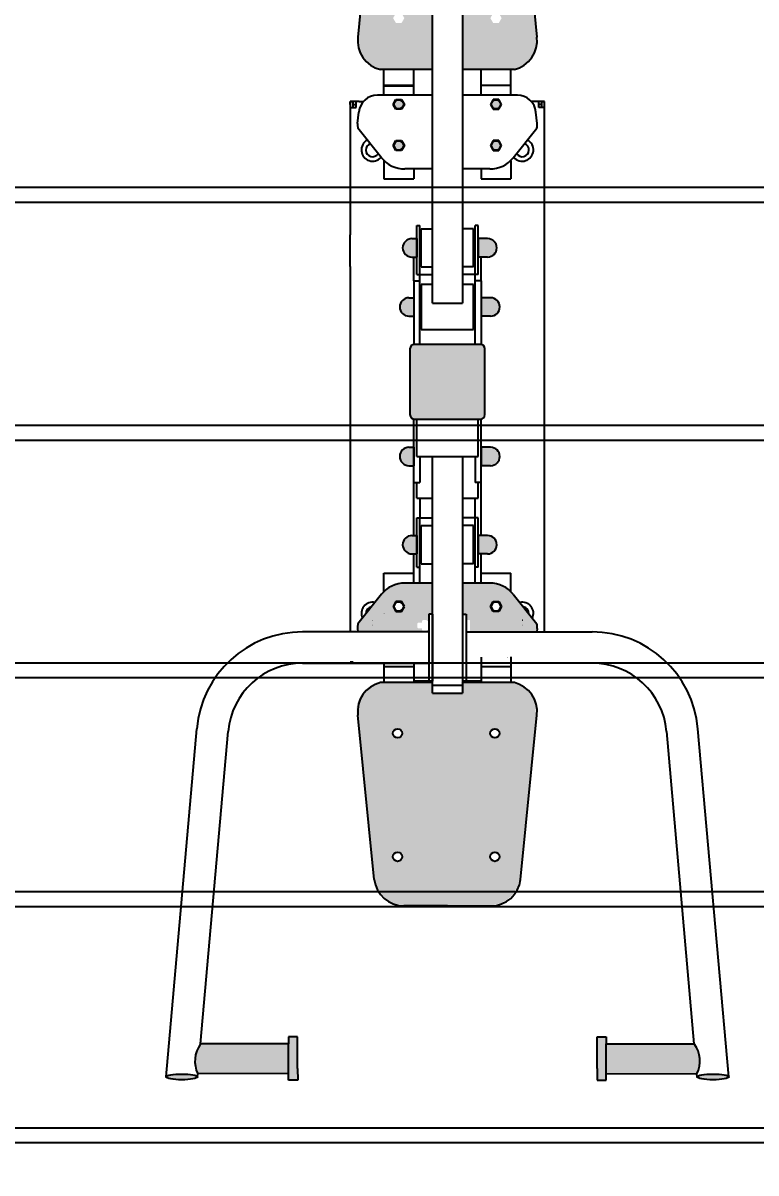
# Model space of a CAD drawing. Header units: millimetres. Extents: x -5849 to 4248, y -2516 to 1499.
# Drawn here: x 1578 to 2558, y -941 to 598 of the extents above; entities that cross this region are included whole.
import ezdxf

# ---------------------------------------------------------------- set-up
doc = ezdxf.new("R2010")
doc.units = ezdxf.units.MM
for name, color, linetype in [('DIKOM_ОБЪЕКТ', 7, 'Continuous'), ('DIKOM_РАЗМЕР_ЗОНА', 7, 'Continuous'), ('DIKOM_РАЗМЕР_ОБЪЕКТА', 7, 'Continuous')]:
    doc.layers.add(name, color=color, linetype=linetype)
doc.styles.add('style1', font='arial.ttf', dxfattribs={"width": 0.8})
doc.dimstyles.new('1-50', dxfattribs={"dimtxt": 300, "dimasz": 200, "dimexe": 100, "dimexo": 0, "dimgap": 100, "dimtad": 1, "dimdec": 0, "dimtxsty": 'style1', "dimcen": 0, "dimclrd": 7, "dimclre": 7, "dimadec": 1, "dimazin": 2, "dimtfac": 1, "dimtdec": 0, "dimtmove": 0, "dimatfit": 3, "dimfxl": 0, "dimlwd": 25, "dimlwe": 18, "dimarcsym": 0})

# ---------------------------------------------------------------- blocks, each defined once
blk = doc.blocks.new('*D0')
at = {"layer": 'Defpoints', "color": 0, "transparency": 16777216}
for p in [(3046.6, 999.5), (-4798.3, -900.5), (3046.6, -900.5)]:
    blk.add_point(p, dxfattribs=at)
at = {"layer": 'DIKOM_РАЗМЕР_ОБЪЕКТА', "color": 7, "lineweight": 18, "transparency": 16777216}
for p, q in [((3046.6, 999.5), (-4898.3, 999.5)), ((3046.6, -900.5), (-4898.3, -900.5))]:
    blk.add_line(p, q, dxfattribs=at)
at = {"layer": 'DIKOM_РАЗМЕР_ОБЪЕКТА', "color": 7, "lineweight": 25, "transparency": 16777216}
blk.add_line((-4798.3, 799.5), (-4798.3, -700.5), dxfattribs=at)
at = {"layer": 'DIKOM_РАЗМЕР_ОБЪЕКТА', "color": 7, "transparency": 16777216}
for points in [[(-4831.6, 799.5), (-4765, 799.5), (-4798.3, 999.5)], [(-4831.6, -700.5), (-4765, -700.5), (-4798.3, -900.5)]]:
    blk.add_solid(points, dxfattribs=at)
at = {"layer": 'DIKOM_РАЗМЕР_ОБЪЕКТА', "color": 0, "transparency": 16777216, "insert": (-5051.5, 49.5), "char_height": 300, "attachment_point": 5, "rotation": 90, "style": 'style1'}
blk.add_mtext('1900', dxfattribs=at)
blk = doc.blocks.new('*D1')
at = {"layer": 'Defpoints', "color": 0, "transparency": 16777216}
for p in [(-3995, 51.5), (3748.5, -900.5), (3748.5, -1880.7)]:
    blk.add_point(p, dxfattribs=at)
at = {"layer": 'DIKOM_РАЗМЕР_ОБЪЕКТА', "color": 7, "lineweight": 18, "transparency": 16777216}
for p, q in [((-3995, 51.5), (-3995, -1980.7)), ((3748.5, -900.5), (3748.5, -1980.7))]:
    blk.add_line(p, q, dxfattribs=at)
at = {"layer": 'DIKOM_РАЗМЕР_ОБЪЕКТА', "color": 7, "lineweight": 25, "transparency": 16777216}
blk.add_line((-3795, -1880.7), (3548.5, -1880.7), dxfattribs=at)
at = {"layer": 'DIKOM_РАЗМЕР_ОБЪЕКТА', "color": 7, "transparency": 16777216}
for points in [[(-3795, -1847.4), (-3795, -1914), (-3995, -1880.7)], [(3548.5, -1847.4), (3548.5, -1914), (3748.5, -1880.7)]]:
    blk.add_solid(points, dxfattribs=at)
at = {"layer": 'DIKOM_РАЗМЕР_ОБЪЕКТА', "color": 0, "transparency": 16777216, "insert": (-123.3, -1627.5), "char_height": 300, "attachment_point": 5, "style": 'style1'}
blk.add_mtext('7750', dxfattribs=at)
blk = doc.blocks.new('*D2')
at = {"layer": 'Defpoints', "color": 0, "transparency": 16777216}
for p in [(-4544.5, -900.5), (4248.5, -900.5), (4248.5, -2416.1)]:
    blk.add_point(p, dxfattribs=at)
at = {"layer": 'DIKOM_РАЗМЕР_ЗОНА', "color": 7, "lineweight": 18, "transparency": 16777216}
for p, q in [((-4544.5, -900.5), (-4544.5, -2516.1)), ((4248.5, -900.5), (4248.5, -2516.1))]:
    blk.add_line(p, q, dxfattribs=at)
at = {"layer": 'DIKOM_РАЗМЕР_ЗОНА', "color": 7, "lineweight": 25, "transparency": 16777216}
blk.add_line((-4344.5, -2416.1), (4048.5, -2416.1), dxfattribs=at)
at = {"layer": 'DIKOM_РАЗМЕР_ЗОНА', "color": 7, "transparency": 16777216}
for points in [[(-4344.5, -2382.8), (-4344.5, -2449.4), (-4544.5, -2416.1)], [(4048.5, -2382.8), (4048.5, -2449.4), (4248.5, -2416.1)]]:
    blk.add_solid(points, dxfattribs=at)
at = {"layer": 'DIKOM_РАЗМЕР_ЗОНА', "color": 0, "transparency": 16777216, "insert": (-148, -2162.9), "char_height": 300, "attachment_point": 5, "style": 'style1'}
blk.add_mtext('8750', dxfattribs=at)

msp = doc.modelspace()

# ---------------------------------------------------------------- hatches: boundary and pattern name
at = {"layer": 'DIKOM_ОБЪЕКТ'}
h = msp.add_hatch(color=256, dxfattribs=at)
h.paths.add_polyline_path([(2060.4, 704.2), (2060.4, 546.6), (2060.4, 535.4), (2100.4, 535.4), (2100.4, 704.2)])
h.paths.add_polyline_path([(2084.1, 597.7), (2076.6, 597.7), (2072.8, 604.2), (2076.6, 610.7), (2084.1, 610.7), (2087.9, 604.2)])
h.paths.add_polyline_path([(2038.2, 704.2), (2025.7, 578.9), (2025.5, 570.9), (2027, 563.1), (2029.9, 555.7), (2034.3, 549), (2040, 543.3), (2046.6, 538.9), (2054, 535.9), (2055.7, 535.4), (2060.4, 535.4), (2060.4, 546.6), (2060.4, 704.2)])
h.paths.add_polyline_path([(2100.4, 704.2), (2100.4, 535.4), (2125.4, 535.4), (2125.4, 680.4), (2120.4, 680.4), (2120.4, 688.2), (2115.8, 688.2), (2115.1, 689.5), (2115.1, 695.7), (2115.1, 701.9), (2115.8, 703.2), (2120.4, 703.2), (2120.4, 704.2)])
h.paths.add_polyline_path([(2165.4, 680.4), (2165.4, 535.4), (2190.4, 535.4), (2190.4, 704.2), (2170.4, 704.2), (2170.4, 701.8), (2172.4, 701.8), (2172.4, 701.5), (2172.6, 701.9), (2172.8, 702.4), (2173.3, 703.2), (2178.2, 703.2), (2178.7, 702.4), (2178.9, 701.9), (2179.2, 701.5), (2179.2, 699.7), (2184.1, 699.7), (2185.4, 698.4), (2185.4, 695.7), (2185.4, 692.9), (2184.1, 691.7), (2179.2, 691.7), (2179.2, 689.8), (2178.9, 689.5), (2178.7, 689), (2178.2, 688.2), (2173.3, 688.2), (2172.8, 689), (2172.6, 689.5), (2172.4, 689.8), (2172.4, 689.6), (2170.4, 689.6), (2170.4, 680.4)])
h.paths.add_polyline_path([(2230.4, 546.6), (2230.4, 704.2), (2190.4, 704.2), (2190.4, 535.4), (2230.4, 535.4)])
h.paths.add_polyline_path([(2214.1, 597.7), (2206.6, 597.7), (2202.8, 604.2), (2206.6, 610.7), (2214.1, 610.7), (2217.9, 604.2)])
h.paths.add_polyline_path([(2235, 535.4), (2242.5, 538.1), (2249.3, 542.2), (2255.2, 547.6), (2259.9, 554.1), (2263.2, 561.4), (2265, 569.1), (2265.2, 577.1), (2265, 578.9), (2252.5, 704.2), (2230.4, 704.2), (2230.4, 546.6), (2230.4, 535.4)])
h.paths.add_polyline_path([(2060.4, 794.2), (2100.4, 794.2), (2100.4, 746.2), (2120.4, 746.2), (2120.4, 751.5), (2115.8, 751.5), (2115.1, 752.9), (2115.1, 759), (2115.1, 765.2), (2115.8, 766.5), (2120.4, 766.5), (2120.4, 770), (2125.4, 770), (2125.4, 783.1), (2126.1, 786), (2128.3, 788.2), (2131.2, 789.1), (2131.4, 789.1), (2159.4, 789.1), (2162.3, 788.3), (2164.5, 786.1), (2165.4, 783.2), (2165.4, 783.1), (2165.4, 770), (2170.4, 770), (2170.4, 765.1), (2172.4, 765.1), (2172.4, 764.9), (2172.6, 765.3), (2172.8, 765.7), (2173.3, 766.5), (2178.2, 766.5), (2178.7, 765.7), (2178.9, 765.3), (2179.2, 764.9), (2179.2, 763), (2184.1, 763), (2185.4, 761.8), (2185.4, 759), (2185.4, 756.3), (2184.1, 755), (2179.2, 755), (2179.2, 753.2), (2178.9, 752.8), (2178.7, 752.4), (2178.2, 751.5), (2173.3, 751.5), (2172.8, 752.4), (2172.6, 752.8), (2172.4, 753.2), (2172.4, 752.9), (2170.4, 752.9), (2170.4, 746.2), (2190.4, 746.2), (2190.4, 794.2), (2230.4, 794.2), (2230.4, 746.2), (2248.3, 746.2), (2243.1, 798.9), (2241.4, 806.7), (2238.1, 814), (2233.5, 820.5), (2227.6, 826), (2220.8, 830.2), (2213.3, 832.9), (2205.4, 834.2), (2203.4, 834.2), (2145.4, 834.2), (2087.3, 834.2), (2079.4, 833.4), (2071.8, 831), (2064.7, 827.2), (2058.6, 822.1), (2053.7, 815.8), (2050.1, 808.7), (2047.9, 801), (2047.6, 798.9), (2042.4, 746.2), (2060.4, 746.2)])
h.paths.add_polyline_path([(2060.4, 794.2), (2060.4, 746.2), (2100.4, 746.2), (2100.4, 794.2)])
h.paths.add_polyline_path([(2072.8, 769.2), (2076.6, 775.7), (2084.1, 775.7), (2087.9, 769.2), (2084.1, 762.7), (2076.6, 762.7)])
h.paths.add_polyline_path([(2190.4, 794.2), (2190.4, 746.2), (2230.4, 746.2), (2230.4, 794.2)])
h.paths.add_polyline_path([(2202.8, 769.2), (2206.6, 775.7), (2214.1, 775.7), (2217.9, 769.2), (2214.1, 762.7), (2206.6, 762.7)])
h = msp.add_hatch(color=256, dxfattribs=at)
h.paths.add_polyline_path([(2076.6, 482.3), (2072.8, 488.8), (2076.6, 495.3), (2084.1, 495.3), (2087.9, 488.8), (2084.1, 482.3)])
h.paths.add_polyline_path([(2076.6, 440.3), (2084.1, 440.3), (2087.9, 433.8), (2084.1, 427.3), (2076.6, 427.3), (2072.8, 433.8)])
h.paths.add_polyline_path([(2206.6, 482.3), (2202.8, 488.8), (2206.6, 495.3), (2214.1, 495.3), (2217.9, 488.8), (2214.1, 482.3)])
h.paths.add_polyline_path([(2206.6, 440.3), (2214.1, 440.3), (2217.9, 433.8), (2214.1, 427.3), (2206.6, 427.3), (2202.8, 433.8)])
h = msp.add_hatch(color=256, dxfattribs=at)
h.paths.add_polyline_path([(2093.9, 230.1), (2089.6, 229.3), (2085.8, 227), (2083.1, 223.6), (2081.7, 219.3), (2082, 214.9), (2083.8, 210.9), (2086.9, 207.8), (2090.9, 205.9), (2093.9, 205.5), (2100.4, 205.5), (2100.4, 230.1)])
h.paths.add_polyline_path([(2097.9, 309.2), (2093.6, 308.4), (2089.8, 306.1), (2087.1, 302.6), (2085.7, 298.4), (2086, 294), (2087.8, 290), (2090.9, 286.8), (2094.9, 285), (2097.9, 284.6), (2104.4, 284.6), (2104.4, 309.2)])
h.paths.add_polyline_path([(2190.4, 284.6), (2199.1, 284.6), (2203.4, 285.4), (2207.2, 287.7), (2209.9, 291.2), (2211.3, 295.4), (2211, 299.8), (2209.2, 303.8), (2206.1, 307), (2202.1, 308.8), (2199.1, 309.2), (2186.4, 309.2), (2186.4, 284.6)])
h.paths.add_polyline_path([(2203.1, 230.1), (2190.4, 230.1), (2190.4, 205.5), (2203.1, 205.5), (2207.4, 206.3), (2211.2, 208.6), (2213.9, 212.1), (2215.3, 216.3), (2215, 220.7), (2213.2, 224.7), (2210.1, 227.9), (2206.1, 229.7)])
msp.add_hatch(color=256, dxfattribs=at).paths.add_polyline_path([(2182.4, 167.8), (2101.4, 167.8), (2098.4, 167), (2096.2, 164.9), (2095.4, 161.9), (2095.4, 161.8), (2095.4, 73.8), (2096.1, 70.8), (2098.3, 68.6), (2101.2, 67.8), (2101.4, 67.8), (2189.4, 67.8), (2192.3, 68.6), (2194.5, 70.8), (2195.4, 73.7), (2195.4, 73.8), (2195.4, 161.8), (2194.6, 164.8), (2192.4, 167), (2189.5, 167.8), (2189.4, 167.8)])
h = msp.add_hatch(color=256, dxfattribs=at)
h.paths.add_polyline_path([(2097.9, -87.9), (2093.6, -88.7), (2089.8, -91), (2087.1, -94.4), (2085.7, -98.6), (2086, -103.1), (2087.8, -107.1), (2090.9, -110.2), (2094.9, -112.1), (2097.9, -112.5), (2104.4, -112.5), (2104.4, -87.9)])
h.paths.add_polyline_path([(2199.1, -87.9), (2186.4, -87.9), (2186.4, -112.5), (2199.1, -112.5), (2203.4, -111.7), (2207.2, -109.4), (2209.9, -105.9), (2211.3, -101.7), (2211, -97.3), (2209.2, -93.3), (2206.1, -90.1), (2202.1, -88.3)])
h.paths.add_polyline_path([(2190.4, 5.5), (2203.1, 5.5), (2207.4, 6.3), (2211.2, 8.6), (2213.9, 12.1), (2215.3, 16.3), (2215, 20.7), (2213.2, 24.7), (2210.1, 27.9), (2206.1, 29.7), (2203.1, 30.1), (2190.4, 30.1)])
h.paths.add_polyline_path([(2093.9, 30.1), (2089.6, 29.3), (2085.8, 27), (2083.1, 23.6), (2081.7, 19.3), (2082, 14.9), (2083.8, 10.9), (2086.9, 7.8), (2090.9, 5.9), (2093.9, 5.5), (2100.4, 5.5), (2100.4, 30.1)])
h = msp.add_hatch(color=256, dxfattribs=at)
h.paths.add_polyline_path([(2088.5, -151.6), (2080.5, -152.4), (2072.9, -154.8), (2065.9, -158.6), (2059.8, -163.7), (2057.2, -166.6), (2025.7, -206), (2025.4, -212.3), (2025.9, -216.8), (2120.4, -216.8), (2120.4, -214.4), (2118.4, -214.4), (2118.4, -214.2), (2118.1, -214.5), (2117.9, -215), (2117.4, -215.8), (2112.5, -215.8), (2112, -215), (2111.8, -214.5), (2111.6, -214.2), (2111.6, -212.3), (2106.6, -212.3), (2105.4, -211.1), (2105.4, -208.3), (2105.4, -205.6), (2106.6, -204.3), (2111.6, -204.3), (2111.6, -202.5), (2111.8, -202.1), (2112, -201.6), (2112.5, -200.8), (2117.4, -200.8), (2117.9, -201.6), (2118.1, -202.1), (2118.4, -202.5), (2118.4, -202.2), (2120.4, -202.2), (2120.4, -193.1), (2125.4, -193.1), (2125.4, -151.6)])
h.paths.add_polyline_path([(2072.8, -182.9), (2076.6, -176.4), (2084.1, -176.4), (2087.9, -182.9), (2084.1, -189.4), (2076.6, -189.4)])
h.paths.add_polyline_path([(2165.4, -151.6), (2165.4, -193.1), (2170.4, -193.1), (2170.4, -200.8), (2174.9, -200.8), (2175.7, -202.1), (2175.7, -208.3), (2175.7, -214.5), (2174.9, -215.8), (2170.4, -215.8), (2170.4, -216.8), (2264.8, -216.8), (2265.3, -212.3), (2265, -206), (2233.5, -166.6), (2227.9, -160.9), (2221.2, -156.4), (2213.9, -153.3), (2206, -151.8), (2202.2, -151.6)])
h.paths.add_polyline_path([(2202.8, -182.9), (2206.6, -176.4), (2214.1, -176.4), (2217.9, -182.9), (2214.1, -189.4), (2206.6, -189.4)])
h = msp.add_hatch(color=256, dxfattribs=at)
h.paths.add_polyline_path([(2098.8, -542.6), (2058.8, -542.6), (2058.8, -295.1), (2058.8, -283.8), (2054.2, -283.8), (2046.6, -286.5), (2039.8, -290.6), (2033.9, -296), (2029.2, -302.5), (2025.9, -309.8), (2024.1, -317.5), (2023.9, -325.5), (2024.1, -327.3), (2046, -547.3), (2047.8, -555.1), (2051, -562.4), (2055.6, -568.9), (2061.5, -574.4), (2068.3, -578.6), (2075.8, -581.3), (2083.7, -582.6), (2085.8, -582.6), (2143.8, -582.6), (2201.8, -582.6), (2209.7, -581.8), (2217.4, -579.5), (2224.4, -575.6), (2230.5, -570.5), (2235.4, -564.2), (2239.1, -557.1), (2241.2, -549.4), (2241.5, -547.3), (2263.5, -327.3), (2263.6, -319.3), (2262.2, -311.5), (2259.2, -304.1), (2254.8, -297.4), (2249.2, -291.7), (2242.5, -287.3), (2235.1, -284.3), (2233.4, -283.8), (2228.8, -283.8), (2228.8, -295.1), (2228.8, -542.6), (2188.8, -542.6), (2188.8, -283.8), (2163.8, -283.8), (2163.8, -298.1), (2123.8, -298.1), (2123.8, -283.8), (2098.8, -283.8)])
h.paths.add_polyline_path([(2058.8, -295.1), (2058.8, -542.6), (2098.8, -542.6), (2098.8, -283.8), (2058.8, -283.8)])
h.paths.add_polyline_path([(2082.5, -359.1), (2075, -359.1), (2071.3, -352.6), (2075, -346.1), (2082.5, -346.1), (2086.3, -352.6)])
h.paths.add_polyline_path([(2071.3, -517.6), (2075, -511.1), (2082.5, -511.1), (2086.3, -517.6), (2082.5, -524.1), (2075, -524.1)])
h.paths.add_polyline_path([(2188.8, -283.8), (2188.8, -542.6), (2228.8, -542.6), (2228.8, -295.1), (2228.8, -283.8)])
h.paths.add_polyline_path([(2205, -346.1), (2212.5, -346.1), (2216.3, -352.6), (2212.5, -359.1), (2205, -359.1), (2201.3, -352.6)])
h.paths.add_polyline_path([(2205, -511.1), (2212.5, -511.1), (2216.3, -517.6), (2212.5, -524.1), (2205, -524.1), (2201.3, -517.6)])
h = msp.add_hatch(color=256, dxfattribs=at)
h.paths.add_polyline_path([(1933.1, -767.7), (1815.3, -768), (1811.3, -774.8), (1808.8, -782.3), (1807.8, -790.2), (1808.5, -798.1), (1810.7, -805.7), (1811.7, -808), (1933.2, -807.7)])
h.paths.add_polyline_path([(1945.1, -774.1), (1945.1, -758.6), (1933, -758.7), (1933.1, -767.7), (1933.2, -807.7), (1933.2, -816.6), (1945.3, -816.6), (1945.2, -801.1)])
h.paths.add_polyline_path([(1769.4, -812.1), (1770.1, -813.1), (1772.5, -814.1), (1776.6, -815), (1782.6, -815.7), (1790.4, -815.9), (1803, -815.1), (1808, -814.2), (1810.6, -813.1), (1811.4, -812.1), (1810.5, -811), (1808.1, -810), (1804, -809.2), (1797.9, -808.5), (1788.9, -808.3), (1776.9, -809.2), (1772.3, -810.1), (1769.9, -811.2), (1769.4, -812)])
h = msp.add_hatch(color=256, dxfattribs=at)
h.paths.add_polyline_path([(2475.4, -768), (2357.6, -767.7), (2357.5, -807.7), (2479, -808), (2481.7, -800.5), (2482.8, -792.7), (2482.4, -784.8), (2480.4, -777.2), (2476.9, -770.1)])
h.paths.add_polyline_path([(2345.6, -758.6), (2345.6, -774.1), (2345.5, -801.1), (2345.4, -816.6), (2357.5, -816.6), (2357.5, -807.7), (2357.6, -767.7), (2357.7, -758.7)])
h.paths.add_polyline_path([(2479.4, -812.1), (2480.1, -813.1), (2482.5, -814.1), (2486.6, -815), (2492.6, -815.7), (2500.4, -815.9), (2513, -815.1), (2518, -814.2), (2520.6, -813.1), (2521.4, -812.1), (2521.3, -812), (2520.4, -810.9), (2517.8, -810), (2513.5, -809.1), (2507.2, -808.5), (2497.8, -808.3), (2486.6, -809.2), (2482.1, -810.2), (2479.9, -811.2)])

# ---------------------------------------------------------------- linework, layer by layer
for p, q in [((2125.4, 223.1), (2125.4, 783.1)), ((2165.4, 783.1), (2165.4, 223.1)), ((2038.2, 704.2), (2025.7, 578.9)), ((2252.5, 704.2), (2265, 578.9)), ((2125.4, 535.4), (2055.7, 535.4)), ((2060.4, 500.9), (2060.4, 535.4)), ((2100.4, 501.1), (2100.4, 535.4)), ((2235, 535.4), (2165.4, 535.4)), ((2190.4, 501.5), (2190.4, 534.2)), ((2190.4, 501.5), (2190.4, 534.2)), ((2230.4, 500.9), (2230.4, 535.4)), ((2100.4, 514.2), (2060.4, 514.2)), ((2060.4, 513.8), (2100.4, 513.8)), ((2230.4, 514.2), (2190.4, 514.2)), ((2015.4, 492.8), (2015.4, 314.1)), ((2015.4, 488.8), (2015.4, 492.8)), ((2015.4, 492.8), (2019.4, 492.8)), ((2027.5, 492.8), (2015.4, 492.8)), ((2019.4, 484.8), (2019.4, 492.8)), ((2027.5, 492.8), (2019.4, 492.8)), ((2023.4, 484.8), (2023.4, 492.8)), ((2027.5, 492.8), (2033.3, 492.8)), ((2125.4, 501.1), (2051.8, 501.1)), ((2072.8, 488.8), (2076.6, 495.3)), ((2076.6, 495.3), (2084.1, 495.3)), ((2084.1, 495.3), (2087.9, 488.8)), ((2238.9, 501.1), (2165.4, 501.1)), ((2206.6, 495.3), (2202.8, 488.8)), ((2214.1, 495.3), (2206.6, 495.3)), ((2217.9, 488.8), (2214.1, 495.3)), ((2263.2, 492.8), (2257.4, 492.8)), ((2271.4, 492.8), (2263.2, 492.8)), ((2267.4, 490.5), (2267.4, 492.8)), ((2267.4, 484.8), (2267.4, 492.8)), ((2271.4, 492.8), (2275.4, 492.8)), ((2275.4, 492.8), (2271.4, 492.8)), ((2271.4, 490.5), (2271.4, 492.8)), ((2271.4, 488.8), (2271.4, 492.8)), ((2275.4, 492.8), (2271.4, 492.8)), ((2271.4, 484.8), (2271.4, 492.8)), ((2275.4, 490.5), (2275.4, 492.8)), ((2275.4, 488.8), (2275.4, 492.8)), ((2275.4, 314.1), (2275.4, 492.8)), ((2015.4, 484.8), (2023.4, 484.8)), ((2019.4, 488.8), (2023.4, 488.8)), ((2019.4, 488.8), (2023.4, 488.8)), ((2025.4, 463.2), (2026.9, 478.5)), ((2076.6, 482.3), (2072.8, 488.8)), ((2084.1, 482.3), (2076.6, 482.3)), ((2087.9, 488.8), (2084.1, 482.3)), ((2202.8, 488.8), (2206.6, 482.3)), ((2206.6, 482.3), (2214.1, 482.3)), ((2214.1, 482.3), (2217.9, 488.8)), ((2265.3, 463.2), (2263.8, 478.5)), ((2271.4, 488.8), (2267.4, 488.8)), ((2275.4, 484.8), (2267.4, 484.8)), ((2057.2, 417.4), (2025.7, 456.8)), ((2233.5, 417.4), (2265, 456.8)), ((2072.8, 433.8), (2076.6, 440.3)), ((2076.6, 427.3), (2072.8, 433.8)), ((2076.6, 440.3), (2084.1, 440.3)), ((2084.1, 440.3), (2087.9, 433.8)), ((2087.9, 433.8), (2084.1, 427.3)), ((2206.6, 440.3), (2202.8, 433.8)), ((2202.8, 433.8), (2206.6, 427.3)), ((2214.1, 440.3), (2206.6, 440.3)), ((2217.9, 433.8), (2214.1, 440.3)), ((2214.1, 427.3), (2217.9, 433.8)), ((2084.1, 427.3), (2076.6, 427.3)), ((2206.6, 427.3), (2214.1, 427.3)), ((2060.4, 413.5), (2060.4, 389.1)), ((2104.4, 402.4), (2088.5, 402.4)), ((2100.4, 402.4), (2100.4, 389.1)), ((2125.4, 402.4), (2104.4, 402.4)), ((2186.4, 402.4), (2165.4, 402.4)), ((2202.2, 402.4), (2186.4, 402.4)), ((2190.4, 402.4), (2190.4, 389.1)), ((2230.4, 413.5), (2230.4, 389.1)), ((2060.4, 389.1), (2100.4, 389.1)), ((2190.4, 389.1), (2230.4, 389.1)), ((3622.5, 377.5), (614.5, 377.5)), ((3622.5, 357.5), (614.5, 357.5)), ((2104.4, 261.1), (2104.4, 326.9)), ((2104.4, 326.9), (2108.4, 326.9)), ((2108.4, 261.1), (2108.4, 326.9)), ((2182.4, 261.1), (2182.4, 326.9)), ((2186.4, 326.9), (2182.4, 326.9)), ((2186.4, 261.1), (2186.4, 326.9)), ((2015.4, 272.1), (2015.4, 314.1)), ((2097.9, 309.2), (2104.4, 309.2)), ((2104.4, 309.2), (2104.4, 284.6)), ((2108.4, 320.9), (2110.4, 320.9)), ((2110.4, 271.4), (2110.4, 322.4)), ((2110.4, 322.4), (2125.4, 322.4)), ((2180.4, 322.4), (2165.4, 322.4)), ((2180.4, 271.4), (2180.4, 322.4)), ((2182.4, 320.9), (2180.4, 320.9)), ((2186.4, 309.2), (2186.4, 284.6)), ((2199.1, 309.2), (2186.4, 309.2)), ((2186.4, 309.2), (2186.4, 284.6)), ((2186.4, 309.2), (2186.4, 284.6)), ((2275.4, 272.1), (2275.4, 314.1)), ((2108.4, 306.9), (2110.4, 306.9)), ((2182.4, 306.9), (2180.4, 306.9)), ((2097.9, 284.6), (2104.4, 284.6)), ((2100.4, 252.8), (2100.4, 284.6)), ((2108.4, 286.9), (2110.4, 286.9)), ((2182.4, 286.9), (2180.4, 286.9)), ((2199.1, 284.6), (2186.4, 284.6)), ((2190.4, 252.8), (2190.4, 284.6)), ((2015.4, 272.1), (2015.4, 136.4)), ((2110.4, 271.4), (2125.4, 271.4)), ((2180.4, 271.4), (2165.4, 271.4)), ((2275.4, 136.4), (2275.4, 272.1)), ((2100.4, 252.8), (2108.4, 252.8)), ((2100.4, 252.8), (2100.4, 167.7)), ((2104.4, 261.1), (2125.4, 261.1)), ((2108.4, 252.8), (2108.4, 261.1)), ((2108.4, 167.8), (2108.4, 252.8)), ((2125.4, 247.8), (2110.4, 247.8)), ((2110.4, 247.8), (2110.4, 187.8)), ((2186.4, 261.1), (2165.4, 261.1)), ((2180.4, 247.8), (2165.4, 247.8)), ((2180.4, 187.8), (2180.4, 247.8)), ((2182.4, 252.8), (2182.4, 261.1)), ((2190.4, 252.8), (2182.4, 252.8)), ((2182.4, 167.8), (2182.4, 252.8)), ((2190.4, 252.8), (2190.4, 167.7)), ((2093.9, 230.1), (2100.4, 230.1)), ((2100.4, 230.1), (2100.4, 205.5)), ((2108.4, 230.3), (2110.4, 230.3)), ((2125.4, 223.1), (2165.4, 223.1)), ((2180.4, 230.3), (2182.4, 230.3)), ((2203.1, 230.1), (2190.4, 230.1)), ((2190.4, 230.1), (2190.4, 205.5)), ((2093.9, 205.5), (2100.4, 205.5)), ((2108.4, 205.3), (2110.4, 205.3)), ((2180.4, 205.3), (2182.4, 205.3)), ((2203.1, 205.5), (2190.4, 205.5)), ((2110.4, 187.8), (2180.4, 187.8)), ((2095.4, 161.8), (2095.4, 73.8)), ((2189.4, 167.8), (2101.4, 167.8)), ((2195.4, 73.8), (2195.4, 161.8)), ((2015.4, 136.4), (2015.4, -216.8)), ((2275.4, -216.8), (2275.4, 136.4)), ((2100.4, -17.2), (2100.4, 67.9)), ((2101.4, 67.8), (2189.4, 67.8)), ((2104.4, 17.8), (2104.4, 67.8)), ((2186.4, 17.8), (2186.4, 67.8)), ((2190.4, -17.2), (2190.4, 67.9)), ((672.8, 59.5), (3564.1, 59.5)), ((672.8, 39.5), (3564.2, 39.5)), ((2093.9, 30.1), (2100.4, 30.1)), ((2100.4, 30.1), (2100.4, 5.5)), ((2104.4, 17.8), (2186.4, 17.8)), ((2108.4, 17.8), (2108.4, -17.2)), ((2125.4, -298.9), (2125.4, 17.8)), ((2165.4, 17.8), (2165.4, -298.9)), ((2182.4, 17.8), (2182.4, -17.2)), ((2203.1, 30.1), (2190.4, 30.1)), ((2190.4, 30.1), (2190.4, 5.5)), ((2093.9, 5.5), (2100.4, 5.5)), ((2203.1, 5.5), (2190.4, 5.5)), ((2100.4, -17.2), (2108.4, -17.2)), ((2100.4, -87.9), (2100.4, -17.2)), ((2104.4, -38), (2104.4, -17.2)), ((2190.4, -17.2), (2182.4, -17.2)), ((2186.4, -38), (2186.4, -17.2)), ((2190.4, -87.9), (2190.4, -17.2)), ((2104.4, -38), (2125.4, -38)), ((2108.4, -38), (2108.4, -64.4)), ((2165.4, -38), (2186.4, -38)), ((2182.4, -64.4), (2182.4, -38)), ((2104.4, -130.2), (2104.4, -64.4)), ((2104.4, -64.4), (2125.4, -64.4)), ((2108.4, -130.2), (2108.4, -64.4)), ((2110.4, -125.7), (2110.4, -74.7)), ((2110.4, -74.7), (2125.4, -74.7)), ((2186.4, -64.4), (2165.4, -64.4)), ((2180.4, -74.7), (2165.4, -74.7)), ((2180.4, -125.7), (2180.4, -74.7)), ((2182.4, -130.2), (2182.4, -64.4)), ((2186.4, -130.2), (2186.4, -64.4)), ((2097.9, -87.9), (2104.4, -87.9)), ((2104.4, -87.9), (2104.4, -112.5)), ((2108.4, -90.2), (2110.4, -90.2)), ((2182.4, -90.2), (2180.4, -90.2)), ((2186.4, -87.9), (2186.4, -112.5)), ((2199.1, -87.9), (2186.4, -87.9)), ((2186.4, -87.9), (2186.4, -112.5)), ((2097.9, -112.5), (2104.4, -112.5)), ((2100.4, -138.3), (2100.4, -112.5)), ((2108.4, -110.2), (2110.4, -110.2)), ((2182.4, -110.2), (2180.4, -110.2)), ((2199.1, -112.5), (2186.4, -112.5)), ((2190.4, -138.3), (2190.4, -112.5)), ((2060.4, -162.7), (2060.4, -138.3)), ((2060.4, -138.3), (2100.4, -138.3)), ((2100.4, -151.6), (2100.4, -138.3)), ((2104.4, -130.2), (2108.4, -130.2)), ((2108.4, -124.2), (2110.4, -124.2)), ((2108.4, -151.6), (2108.4, -130.2)), ((2110.4, -125.7), (2125.4, -125.7)), ((2180.4, -125.7), (2165.4, -125.7)), ((2182.4, -124.2), (2180.4, -124.2)), ((2186.4, -130.2), (2182.4, -130.2)), ((2182.4, -151.6), (2182.4, -130.2)), ((2190.4, -151.6), (2190.4, -138.3)), ((2190.4, -138.3), (2230.4, -138.3)), ((2230.4, -162.7), (2230.4, -138.3)), ((2125.4, -151.6), (2088.5, -151.6)), ((2202.2, -151.6), (2165.4, -151.6)), ((2057.2, -166.6), (2025.7, -206)), ((2233.5, -166.6), (2265, -206)), ((2076.6, -176.4), (2072.8, -182.9)), ((2072.8, -182.9), (2076.6, -189.4)), ((2084.1, -176.4), (2076.6, -176.4)), ((2087.9, -182.9), (2084.1, -176.4)), ((2084.1, -189.4), (2087.9, -182.9)), ((2202.8, -182.9), (2206.6, -176.4)), ((2206.6, -189.4), (2202.8, -182.9)), ((2206.6, -176.4), (2214.1, -176.4)), ((2214.1, -176.4), (2217.9, -182.9)), ((2217.9, -182.9), (2214.1, -189.4)), ((2076.6, -189.4), (2084.1, -189.4)), ((2125.4, -193.1), (2120.4, -193.1)), ((2120.4, -193.1), (2120.4, -282.6)), ((2125.4, -193.1), (2125.4, -282.6)), ((2165.4, -193.1), (2165.4, -282.6)), ((2165.4, -193.1), (2170.4, -193.1)), ((2170.4, -193.1), (2170.4, -282.6)), ((2214.1, -189.4), (2206.6, -189.4)), ((2025.4, -212.3), (2025.9, -216.8)), ((2265.3, -212.3), (2264.8, -216.8)), ((2120.4, -216.8), (1951.9, -216.8)), ((2170.4, -216.8), (2338.8, -216.8)), ((3622.5, -258.5), (614.5, -258.5)), ((1951.9, -258.8), (2120.4, -258.8)), ((2019.4, -257.2), (2015.4, -257.2)), ((2060.4, -258.8), (2060.4, -284.5)), ((2100.4, -258.8), (2100.4, -284.5)), ((2338.8, -258.8), (2170.4, -258.8)), ((2190.4, -250.7), (2190.4, -283.4)), ((2190.4, -250.7), (2190.4, -283.4)), ((2230.4, -250.1), (2230.4, -284.5)), ((2100.4, -263.4), (2060.4, -263.4)), ((2230.4, -263.4), (2190.4, -263.4)), ((3622.5, -278.5), (614.5, -278.5)), ((2125.4, -284.5), (2055.7, -284.5)), ((2100.4, -282.2), (2125.4, -282.2)), ((2125.4, -282.6), (2120.4, -282.6)), ((2125.4, -287.9), (2165.4, -287.9)), ((2165.4, -282.2), (2187.4, -282.2)), ((2165.4, -282.6), (2170.4, -282.6)), ((2235, -284.5), (2165.4, -284.5)), ((2187.4, -282.2), (2190.4, -282.2)), ((2125.4, -298.9), (2165.4, -298.9)), ((2047.6, -548.1), (2025.7, -328.1)), ((2243.1, -548.1), (2265, -328.1)), ((1769.4, -812.1), (1810.4, -346.4)), ((1815.3, -768), (1852.2, -350)), ((2475.4, -768), (2438.5, -350)), ((2521.4, -812.1), (2480.3, -346.4)), ((3622.5, -564.5), (614.5, -564.5)), ((3622.5, -584.5), (614.5, -584.5)), ((2145.4, -583.4), (2087.3, -583.4)), ((2145.4, -583.4), (2203.4, -583.4)), ((1933.1, -767.7), (1815.3, -768)), ((1945.1, -758.6), (1933, -758.7)), ((1933, -758.7), (1933.1, -767.7)), ((1933.2, -807.7), (1933.1, -767.7)), ((1945.1, -774.1), (1945.1, -758.6)), ((2345.6, -758.6), (2357.7, -758.7)), ((2345.6, -774.1), (2345.6, -758.6)), ((2357.5, -807.7), (2357.6, -767.7)), ((2357.7, -758.7), (2357.6, -767.7)), ((2357.6, -767.7), (2475.4, -768)), ((1945.2, -801.1), (1945.1, -774.1)), ((2345.5, -801.1), (2345.6, -774.1)), ((1811.4, -812.1), (1811.7, -808)), ((1933.2, -807.7), (1811.7, -808)), ((1933.2, -816.6), (1933.2, -807.7)), ((1945.2, -801.1), (1945.3, -816.6)), ((2345.5, -801.1), (2345.4, -816.6)), ((2357.5, -807.7), (2479, -808)), ((2357.5, -816.6), (2357.5, -807.7)), ((2479.4, -812.1), (2479, -808)), ((1945.3, -816.6), (1933.2, -816.6)), ((2345.4, -816.6), (2357.5, -816.6)), ((3622.5, -880.5), (614.5, -880.5)), ((3748.5, -900.5), (-2551.5, -900.5))]:
    msp.add_line(p, q, dxfattribs=at)
for centre in [(2080.4, 488.8), (2210.4, 488.8), (2080.4, 433.8), (2210.4, 433.8), (2080.4, -182.9), (2210.4, -182.9), (2078.8, -352.6), (2208.8, -352.6), (2078.8, -517.6), (2208.8, -517.6)]:
    msp.add_circle(centre, 6.18, dxfattribs=at)
for centre, radius, start, end in [((2065.4, 574.2), 40, 173.2329, 256.0641), ((2225.3, 574.2), 40, 283.9359, 6.7671), ((2051.8, 476.1), 25, 90, 174.299), ((2225.3, 461.5), 40, 89.9613, 90), ((2238.9, 476.1), 25, 5.701, 90), ((2065.4, 461.5), 40, 177.635, 186.7671), ((2225.3, 461.5), 40, 353.2329, 2.365), ((2045.4, 427.8), 15, 118.0423, 319.3901), ((2045.4, 427.8), 9, 110.7354, 326.697), ((2245.4, 427.8), 15, 220.6099, 61.9577), ((2245.4, 427.8), 9, 213.303, 69.2646), ((2088.5, 442.4), 40, 218.7162, 270), ((2202.2, 442.4), 40, 270, 321.2838), ((2097.9, 296.9), 12.3, 90, 270), ((2199.1, 296.9), 12.3, 270, 90), ((2093.9, 217.8), 12.3, 90, 270), ((2203.1, 217.8), 12.3, 270, 90), ((2101.4, 161.8), 6, 90, 180), ((2189.4, 161.8), 6, 0, 90), ((2101.4, 73.8), 6, 180, 270), ((2189.4, 73.8), 6, 270, 0), ((2093.9, 17.8), 12.3, 90, 270), ((2203.1, 17.8), 12.3, 270, 90), ((2097.9, -100.2), 12.3, 90, 270), ((2199.1, -100.2), 12.3, 270, 90), ((2088.5, -191.6), 40, 90, 141.2838), ((2202.2, -191.6), 40, 38.7162, 90), ((2045.4, -192.2), 15, 77.9749, 204.5926), ((2045.4, -192.2), 9, 99.7561, 182.8115), ((2245.4, -192.2), 15, 335.4074, 102.0251), ((2245.4, -192.2), 9, 357.1885, 80.244), ((2045.4, -192.2), 15, 359.9577, 0.0423), ((2065.4, -210.7), 40, 173.2329, 182.365), ((2045.4, -192.2), 9, 269.9999739923163, 270.0000260077879), ((2045.4, -192.2), 15, 269.9999843953898, 270.0000156046102), ((2245.4, -192.2), 9, 270, 270.0000070349823), ((2245.4, -192.2), 9, 269.9999739923163, 270.0000070349823), ((2245.4, -192.2), 15, 269.9999843953898, 270.0000042210311), ((2225.3, -210.7), 40, 357.635, 6.7671), ((1951.9, -358.8), 142, 90, 174.9582), ((2338.8, -358.8), 142, 5.0418, 90), ((1951.9, -358.8), 100, 90, 174.9423), ((2225.3, -210.7), 40, 270, 270.0387), ((2338.8, -358.8), 100, 5.0577, 90), ((2065.4, -323.4), 40, 103.9359, 186.7671), ((2225.3, -323.4), 40, 353.2329, 76.0641), ((2087.3, -543.4), 40, 186.7671, 270), ((2203.4, -543.4), 40, 270, 353.2329), ((1847.1, -791), 39.2, 144.1654, 205.7192), ((2443.6, -791), 39.2, 334.2808, 35.8346)]:
    msp.add_arc(centre, radius, start, end, dxfattribs=at)
for centre in [(1790.4, -812.1), (2500.4, -812.1)]:
    msp.add_ellipse(centre, major_axis=(21, 0), ratio=0.182196, dxfattribs=at)

# ---------------------------------------------------------------- dimensions: what is measured, and where the dimension line sits
at = {"layer": 'DIKOM_РАЗМЕР_ЗОНА'}
dim = msp.add_linear_dim(base=(4248.5, -2416.1), p1=(-4544.5, -900.5), p2=(4248.5, -900.5), text='8750', dimstyle='1-50', dxfattribs=at)
dim.commit()
dim.dimension.update_dxf_attribs({"geometry": '*D2', "text_midpoint": (-148, -2162.9)})
at = {"layer": 'DIKOM_РАЗМЕР_ОБЪЕКТА'}
dim = msp.add_linear_dim(base=(-4798.3, -900.5), p1=(3046.6, 999.5), p2=(3046.6, -900.5), angle=90, dimstyle='1-50', dxfattribs=at)
dim.commit()
dim.dimension.update_dxf_attribs({"geometry": '*D0', "text_midpoint": (-4798.3, 49.5), "dimtype": 160})
dim = msp.add_linear_dim(base=(3748.5, -1880.7), p1=(-3995, 51.5), p2=(3748.5, -900.5), text='7750', dimstyle='1-50', dxfattribs=at)
dim.commit()
dim.dimension.update_dxf_attribs({"geometry": '*D1', "text_midpoint": (-123.3, -1880.7), "dimtype": 160})

doc.saveas('drawing.dxf')
